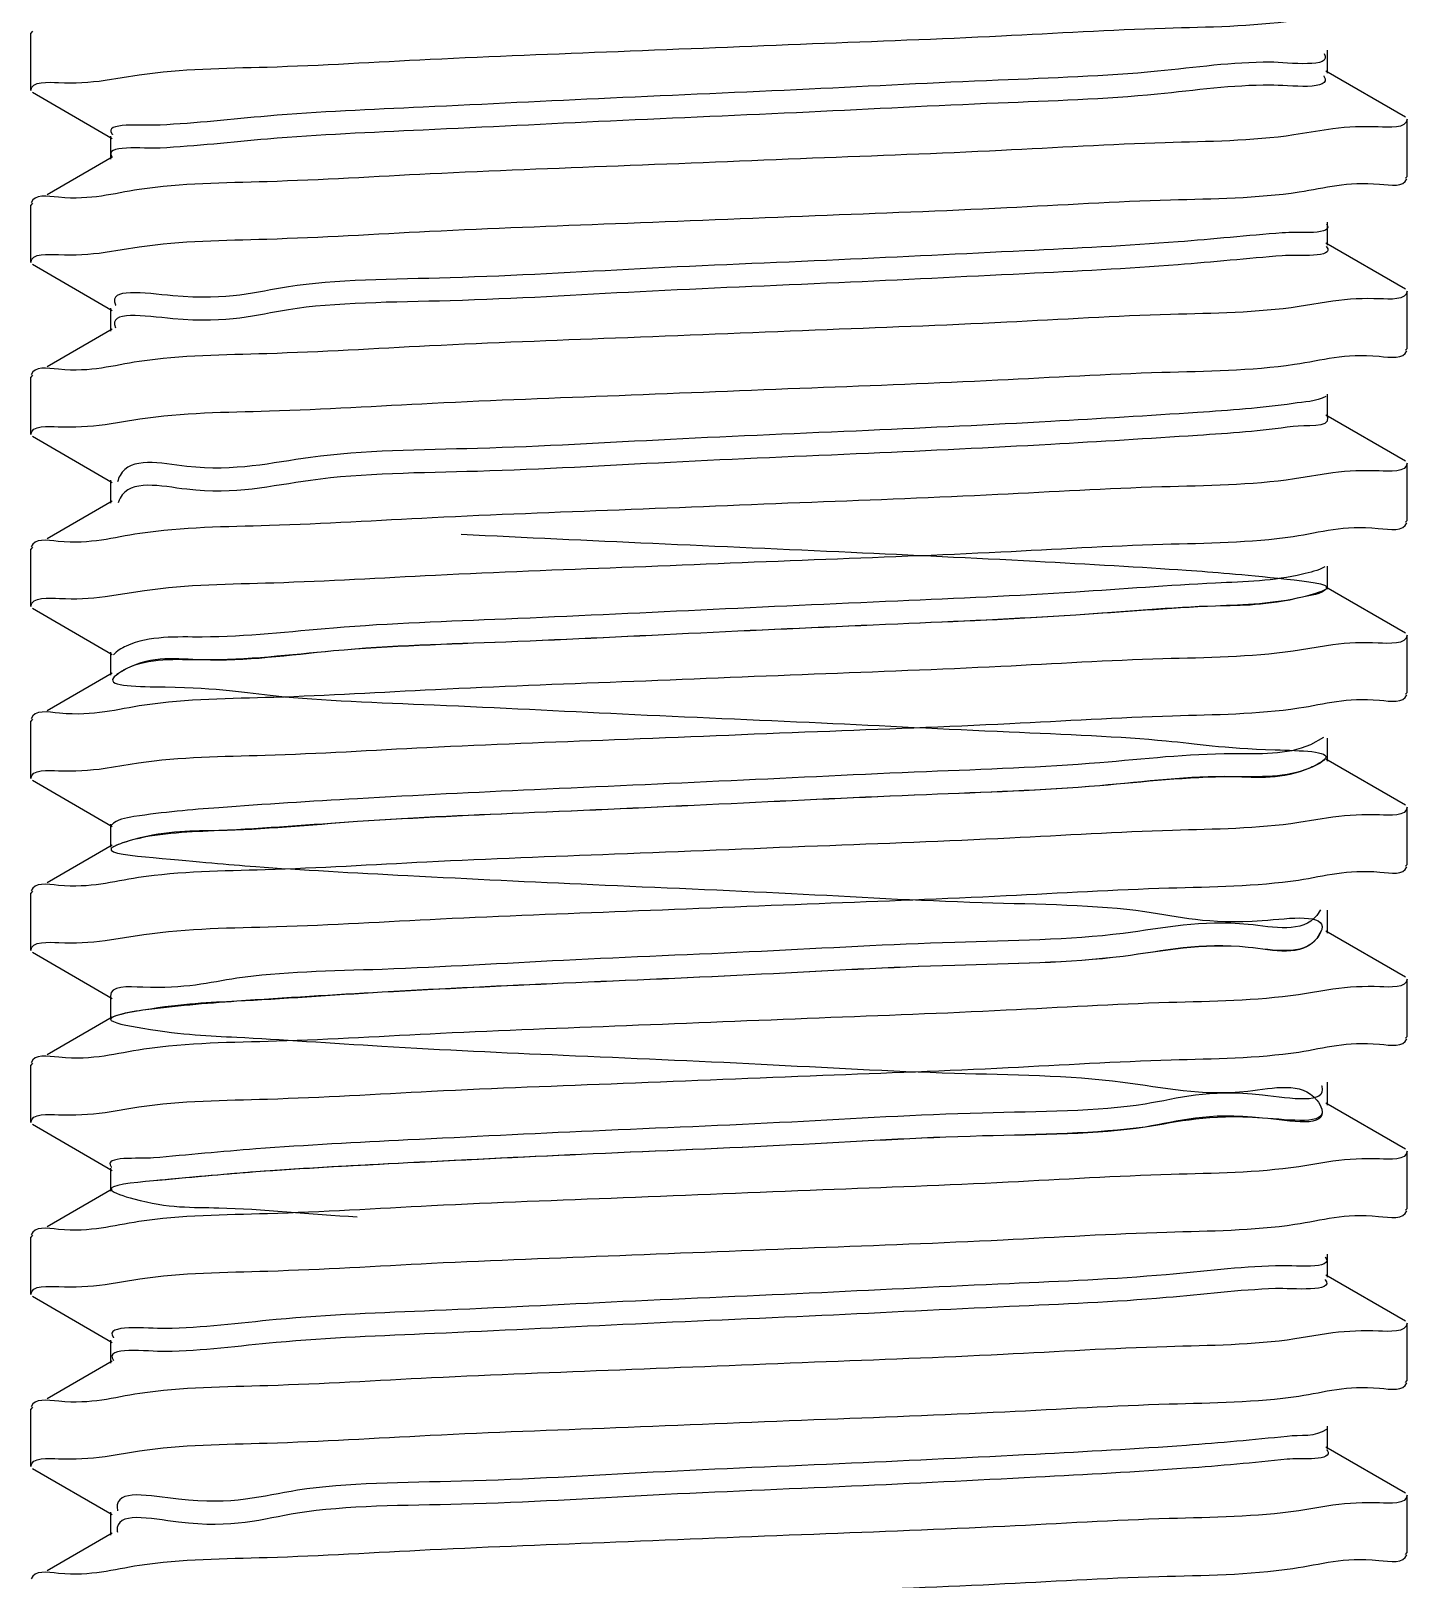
# Model space of a CAD drawing. Header units: millimetres. Extents: x 3804182 to 7463862, y 18008854 to 19247705.
# Drawn here: x 4749488.9 to 4749558.7, y 19097306.7 to 19097385.2 of the extents above; entities that cross this region are included whole.
import ezdxf

# ---------------------------------------------------------------- set-up
doc = ezdxf.new("R2010")
doc.units = ezdxf.units.MM
doc.header["$LTSCALE"] = 1000
doc.header["$MEASUREMENT"] = 0
doc.layers.add('02___PRT_ALL_AXES', color=7, linetype='Continuous')

# ---------------------------------------------------------------- blocks, each defined once
blk = doc.blocks.new('抗震大样1')
at = {"color": 133, "linetype": 'Continuous'}
for p, q in [((2274.636346202344, -3099.133683304302), (2274.518388000317, -3099.270159146748)), ((2368.461458018515, -3102.178052660543), (2368.461458018515, -3100.516399227316)), ((2279.889914712403, -3102.695643249666), (2282.367382578086, -3102.296099603409)), ((2374.099636197556, -3105.364883703878), (2368.328203757294, -3102.023811724037)), ((2274.636397464201, -3103.560798233142), (2280.407731038053, -3106.901813030476)), ((2280.274524339009, -3106.747599627124), (2280.274524339009, -3108.409253060119)), ((2368.837333081756, -3106.209678700659), (2366.026644877158, -3106.654567217687)), ((2280.407778643072, -3108.255012123846), (2275.683763256762, -3110.989892581245)), ((2374.099584935233, -3109.791998634348), (2374.217594399583, -3109.655493140919)), ((2274.636346202344, -3111.596084105317), (2274.518388000317, -3111.73255994753)), ((2368.461458018515, -3114.640453461325), (2368.461458018515, -3112.97880002833)), ((2374.099636197556, -3117.827284504892), (2368.328203757294, -3114.48621251341)), ((2279.889815595001, -3115.157812005142), (2282.363952928223, -3114.758753758855)), ((2274.636397464201, -3116.023199033923), (2280.407731038053, -3119.36421383149)), ((2368.847109131049, -3118.694252566434), (2366.399967100937, -3119.089634234319)), ((2280.274524339009, -3119.210000428138), (2280.274524339009, -3120.871653861133)), ((2280.407778643072, -3120.717412914615), (2275.683763256762, -3123.452293382026)), ((2374.099584935233, -3122.254399435362), (2374.217594399583, -3122.1178939417)), ((2274.636346202344, -3124.058484906098), (2274.518388000317, -3124.194960748311)), ((2368.461458018515, -3127.102854262106), (2368.461458018515, -3125.441200817702)), ((2374.099636197556, -3130.289685305906), (2368.328203757294, -3126.948613314191)), ((2279.889444796368, -3127.622240518453), (2282.396667519584, -3127.218739716569)), ((2274.636397464201, -3128.485599834938), (2280.407731038053, -3131.82661462226)), ((2368.839820288587, -3131.136404082179), (2366.068120617419, -3131.576360518346)), ((2280.274524339009, -3131.672401218908), (2280.274524339009, -3133.334054662148)), ((2280.407778643072, -3133.179813715629), (2275.683763256762, -3135.91469418304)), ((2280.908786308486, -3133.120249917731), (2280.834034167696, -3133.317053621868)), ((2280.92872722866, -3133.076191767817), (2280.908786308486, -3133.120249917731)), ((2374.099584935233, -3134.716800236143), (2374.217594399583, -3134.580294742947)), ((2274.636346202344, -3136.520885706879), (2274.518388000317, -3136.657361539546)), ((2368.461458018515, -3139.565255062887), (2368.461458018515, -3137.903601618484)), ((2279.898903716821, -3140.104525032453), (2282.732565778773, -3139.656605708646)), ((2374.099636197556, -3142.752086106921), (2368.328203757294, -3139.411014115205)), ((2274.636397464201, -3140.948000635719), (2280.407731038053, -3144.289015423041)), ((2368.836414479651, -3143.593390099704), (2365.967299757525, -3144.046061956091)), ((2280.274524339009, -3144.134802019922), (2280.274524339009, -3145.796455462696)), ((2280.407778643072, -3145.642214516411), (2275.683763256762, -3148.377094983822)), ((2280.805276845582, -3145.712729522726), (2280.611187542789, -3145.866807258455)), ((2280.867439841386, -3145.669344336027), (2280.805276845582, -3145.712729522726)), ((2374.099584935233, -3147.179201036924), (2374.217594399583, -3147.042695543729)), ((2274.636346202344, -3148.983286507661), (2274.518388000317, -3149.119762340095)), ((2368.159013580997, -3150.310656483984), (2367.212728614453, -3150.839169167913)), ((2368.461458018515, -3152.027655863902), (2368.461458018515, -3150.366002419498)), ((2279.888060015626, -3152.541000799974), (2282.302697653417, -3152.150490181986)), ((2374.099636197556, -3155.214486907702), (2368.328203757294, -3151.873414915986)), ((2274.636397464201, -3153.410401436733), (2280.407731038053, -3156.751416223822)), ((2368.846238381695, -3156.080354456557), (2366.376619916409, -3156.47856329917)), ((2280.274524339009, -3156.597202820703), (2280.274524339009, -3158.25885626371)), ((2280.407778643072, -3158.104615317192), (2275.683763256762, -3160.839495773194)), ((2280.681279575452, -3158.131638454273), (2280.482743391767, -3158.231685196515)), ((2374.099584935233, -3159.641601837706), (2374.217594399583, -3159.50509634451)), ((2274.636346202344, -3161.445687308675), (2274.518388000317, -3161.582163140876)), ((2367.939805310685, -3162.791454320541), (2367.678829594515, -3163.202661998803)), ((2368.461458018515, -3164.490056664683), (2368.461458018515, -3162.828403220279)), ((2279.896906699985, -3165.027581239119), (2282.694297317415, -3164.584179151105)), ((2368.000455867499, -3164.314724765951), (2367.678829594515, -3164.864315431798)), ((2374.099636197556, -3167.676887708483), (2368.328203757294, -3164.335815717001)), ((2274.636397464201, -3165.872802237514), (2280.407731038053, -3169.213817024603)), ((2368.847134678625, -3168.541577551281), (2366.361209657975, -3168.942102495581)), ((2280.274524339009, -3169.059603621485), (2280.274524339009, -3170.721257064492)), ((2280.407778643072, -3170.567016117973), (2275.683763256762, -3173.301896574209)), ((2280.59455800429, -3170.502972913207), (2280.414219710976, -3170.579336863942)), ((2374.099584935233, -3172.104002638487), (2374.217594399583, -3171.967497145291)), ((2274.636346202344, -3173.908088109456), (2274.518388000317, -3174.04456394189)), ((2368.461458018515, -3176.95245746593), (2368.461458018515, -3175.29080402106)), ((2279.888947919011, -3177.468519207789), (2282.34128058143, -3177.072434034897)), ((2368.004091981798, -3177.129886155948), (2368.03725305805, -3177.227808314143)), ((2374.099636197556, -3180.139288509265), (2368.328203757294, -3176.798216517549)), ((2274.636397464201, -3178.335203038529), (2280.407731038053, -3181.676217825618)), ((2280.274524339009, -3181.522004422266), (2280.274524339009, -3183.183657865506)), ((2368.846143794712, -3181.004640439525), (2366.372187495697, -3181.40369245247)), ((2280.407778643072, -3183.029416918755), (2275.683763256762, -3185.76429737499)), ((2374.099584935233, -3184.566403439501), (2374.217594399583, -3184.429897946073)), ((2274.636346202344, -3186.370488910703), (2274.518388000317, -3186.506964742905)), ((2368.461458018515, -3189.414858254837), (2368.461458018515, -3187.753204822075)), ((2279.890759706963, -3189.93438903382), (2282.397553306073, -3189.530678423587)), ((2374.099636197556, -3192.601689310279), (2368.328203757294, -3189.260617318796)), ((2274.636397464201, -3190.797603839077), (2280.407731038053, -3194.138618626399)), ((2280.274524339009, -3193.984405223047), (2280.274524339009, -3195.646058654645)), ((2368.839007197414, -3193.450732699595), (2366.099791401532, -3193.886062714038)), ((2280.407778643072, -3195.491817719769), (2275.683763256762, -3198.226698176237)), ((2374.099584935233, -3197.028804240515), (2374.217594399583, -3196.892298747087)), ((2274.636346202344, -3198.832889711484), (2274.518388000317, -3198.969365543686)), ((2368.461458018515, -3201.877259055851), (2368.461458018515, -3200.215605622856)), ((2279.890056328382, -3202.395170813194), (2282.372459595557, -3201.994931000983)), ((2374.099636197556, -3205.06409011106), (2368.328203757294, -3201.723018119344)), ((2274.636397464201, -3203.260004640324), (2280.407731038053, -3206.60101942718)), ((2280.274524339009, -3206.446806024062), (2280.274524339009, -3208.108459467068)), ((2368.846603240352, -3205.929332123371), (2366.373964841943, -3206.32836269727)), ((2280.407778643072, -3207.954218520783), (2275.683763256762, -3210.689098976785)), ((2280.76883682562, -3207.811185382539), (2280.77938159788, -3207.894709391054)), ((2374.099584935233, -3209.491205041064), (2374.217594399583, -3209.354699547868))]:
    blk.add_line(p, q, dxfattribs=at)
for points, start_tangent, end_tangent in [([(2282.367382577155, -3102.296099605272), (2291.621565651149, -3101.730244418606), (2303.430214911699, -3101.168452176964), (2317.058000939433, -3100.600600433303), (2331.148953006603, -3100.038047580281), (2344.823883258738, -3099.470009025652), (2356.696055158041, -3098.9091128828), (2366.026644878555, -3098.346300021512)], (0.9890794376608117, 0.1473833979679282), (0.9892603353209716, 0.1461642533612068)), ([(2368.203734825831, -3100.747863971861), (2364.29867534712, -3101.385197710712)], (0.5271914121296132, -0.8497465592615157), (-0.9999934555840524, 0.003617843151123165)), ([(2364.29867534712, -3101.385197710712), (2356.142853924073, -3102.035907896468), (2344.59768249793, -3102.686618022155), (2330.89465746982, -3103.33732816414), (2316.495448289905, -3103.988038338022), (2302.935984757729, -3104.638748463942), (2291.662622990087, -3105.289458637824), (2283.877865975723, -3105.940168777481)], (-0.9999934555785012, 0.003617844685510778), (-0.9987423976852682, -0.05013604557483409)), ([(2368.181760621723, -3102.376516181976), (2368.195184576791, -3102.396141013829), (2364.29867534712, -3103.046851155814)], (0.57868614602057, -0.8155503322320822), (-0.9999934555873952, 0.003617842227129901)), ([(2274.518388001248, -3103.424292741576), (2276.520477630664, -3102.86024989048)], (0, 1), (0.9993491367196988, -0.03607357672303423)), ([(2276.520477630664, -3102.86024989048), (2279.889914711937, -3102.695643249666)], (0.9993491366678743, -0.03607357815873997), (0.9908012805298922, 0.1353248776106079)), ([(2364.29867534712, -3103.046851155814), (2356.142853924073, -3103.697561327834), (2344.59768249793, -3104.348271469818), (2330.89465746982, -3104.998981597368), (2316.495448289905, -3105.649691769388), (2302.935984757729, -3106.300401909277), (2291.662622990087, -3106.951112080831), (2283.877865975723, -3107.60182222072)], (-0.9999934555785012, 0.003617844685510778), (-0.9987423976852682, -0.05013604557483409)), ([(2283.877865975723, -3105.940168777481), (2280.41209549224, -3106.590878907358), (2280.427424706984, -3106.608771014959)], (-0.9987423976278931, -0.05013604671778131), (0.6722174975948777, -0.7403537235182116)), ([(2374.217594399117, -3105.50135954842), (2372.133241542615, -3106.07695400808)], (0, -1), (-0.9991717303281168, 0.0406921775420909)), ([(2366.026644878555, -3106.654567218153), (2356.696055158041, -3107.217380079441), (2344.823883258738, -3107.778276232537), (2331.148953006603, -3108.346314786933), (2317.058000939433, -3108.908867642051), (2303.430214911699, -3109.476719383616), (2291.621565651149, -3110.038511611288), (2282.367382577155, -3110.604366800049)], (-0.9892603353209716, -0.1461642533612068), (-0.9890794376608117, -0.1473833979679282)), ([(2372.133241542615, -3106.07695400808), (2368.83733308129, -3106.209678701824)], (-0.9991717303612814, 0.04069217672775727), (-0.9922161107991792, -0.124527866241059)), ([(2283.877865975723, -3107.60182222072), (2280.411618892569, -3108.251938266214)], (-0.9987423975907235, -0.05013604745822397), (0.6248945611698136, -0.7807091567417319)), ([(2366.399967102334, -3110.781367040938), (2372.229036649689, -3110.217613715446), (2374.192816656083, -3109.82240760955)], (0.9890415357767256, 0.1476375308260614), (0.3100877724564174, 0.9507079327390812)), ([(2282.367382577155, -3110.604366800049), (2276.520477630664, -3111.168517087121), (2274.542911261786, -3111.5658983842)], (-0.989079437735844, -0.1473833974643917), (-0.3074221147466658, -0.9515732464527824)), ([(2282.363952927757, -3114.758753759321), (2291.611542681698, -3114.193174250191), (2303.401906523854, -3113.63209427218), (2316.860235226806, -3113.070958478143), (2331.333075174596, -3112.493051741738), (2345.211382377893, -3111.915469891625), (2357.084040188696, -3111.351143926382), (2366.399967102334, -3110.781367040938)], (0.9890811871329934, 0.1473716569072512), (0.989041535802673, 0.1476375306522364)), ([(2368.378350961953, -3113.093398654368), (2365.1812687614, -3113.748690581648)], (0.6202464514556614, -0.7844069986025496), (-0.9970083261731301, -0.07729422709008574)), ([(2365.1812687614, -3113.748690581648), (2357.627198598813, -3114.399400723632), (2346.525446954649, -3115.050110897748), (2333.060211549513, -3115.700821027625), (2318.667797458358, -3116.351531167282), (2304.883409606293, -3117.002241337206), (2293.177396317013, -3117.652951477095), (2284.798410477582, -3118.30366164865), (2280.640218829736, -3118.954371778527), (2280.665981932543, -3119.008386985399)], (-0.9970083261675488, -0.07729422716207827), (0.4578730651734792, -0.8890175792348782)), ([(2274.518388001248, -3115.886693541659), (2276.519537637476, -3115.322784035234)], (0, 1), (0.9993510758413143, -0.03601981697354722)), ([(2276.519537637476, -3115.322784035234), (2279.889815595467, -3115.157812005142)], (0.9993510756842575, -0.03601982133100457), (0.9907857928478658, 0.1354382246296297)), ([(2365.1812687614, -3115.410344027448), (2357.627198598813, -3116.061054167105), (2346.525446954649, -3116.711764343083), (2333.060211549513, -3117.362474468537), (2318.667797458358, -3118.013184608426), (2304.883409606293, -3118.663894780679), (2293.177396317013, -3119.314604922198), (2284.798410477582, -3119.965315094218), (2280.640218829736, -3120.616025222)], (-0.9970083261705531, -0.07729422712332545), (0.4001342466415754, -0.9164565372479916)), ([(2368.361398567446, -3114.735613902798), (2368.381882475689, -3114.759633855196), (2365.1812687614, -3115.410344027448)], (0.6891451184247398, -0.724623354406516), (-0.9970083262684535, -0.07729422586052036)), ([(2374.217594399117, -3117.963760350365), (2372.229036649689, -3118.525880916277)], (0, -1), (-0.9993728481374577, 0.0354105973633035)), ([(2366.399967102334, -3119.08963423362), (2357.084040188696, -3119.659411134664), (2345.211382377893, -3120.223737088265), (2331.333075174596, -3120.801318938378), (2316.860235226806, -3121.379225684796), (2303.401906523854, -3121.940361478832), (2291.611542681698, -3122.501441444736), (2282.363952927757, -3123.067020955961)], (-0.989041535802673, -0.1476375306522364), (-0.9890811871329934, -0.1473716569072512)), ([(2372.229036649689, -3118.525880916277), (2368.847109131515, -3118.694252568064)], (-0.999372847790163, 0.03541060716480103), (-0.9906613492477213, -0.1363454843648456)), ([(2366.068120617885, -3123.26809332124), (2372.196714336518, -3122.684595577186), (2374.193455560133, -3122.284269531025)], (0.9892110040792422, 0.1464977454042815), (0.3032234057367877, 0.9529194961870513)), ([(2282.363952927757, -3123.067020955961), (2276.519537637476, -3123.63105123397), (2274.542928129435, -3124.028284935514)], (-0.9890811868355203, -0.1473716589037346), (-0.3076035728521292, -0.9515146041804114)), ([(2282.39666752005, -3127.218739720294), (2291.797333525028, -3126.645789189031), (2303.584383779671, -3126.08649978647), (2317.128752563149, -3125.522556449985), (2331.098996101879, -3124.964855421567), (2344.570415806491, -3124.40585600771), (2356.443661177997, -3123.847070211312), (2366.068120617885, -3123.26809332124)], (0.9891203044717902, 0.1471088824022307), (0.989211003926925, 0.1464977464327879)), ([(2368.333838628605, -3125.605825942475), (2365.962393931579, -3126.112183415098)], (-0.881143102037092, -0.4728496946519591), (-0.989294438803594, -0.1459332496461377)), ([(2365.962393931579, -3126.112183415098), (2359.028855701443, -3126.762893595267), (2348.398124483414, -3127.413603724912), (2335.204155416694, -3128.064313910902), (2320.854318199679, -3128.715024040546), (2306.879276219755, -3129.36573417834), (2294.769714359194, -3130.016444348497), (2285.817331130616, -3130.667154478142), (2280.977056252304, -3131.317864662036), (2280.795023364946, -3131.794947331073)], (-0.9892944391223218, -0.1459332474854537), (-0.2291735635762952, -0.9733855750717401)), ([(2274.518388001248, -3128.349094341509), (2276.486942807678, -3127.789827075554)], (0, 1), (0.9993919817028972, -0.03486641518648335)), ([(2276.486942807678, -3127.789827075554), (2279.889444794506, -3127.622240517056)], (0.9993919815487539, -0.03486641960476058), (0.9908410776252681, 0.1350331769988319)), ([(2365.962393931579, -3127.773836856242), (2359.028855701443, -3128.424547028495), (2348.398124483414, -3129.075257170014), (2335.204155416694, -3129.725967342034), (2320.854318199679, -3130.376677481923), (2306.879276219755, -3131.027387611568), (2294.769714359194, -3131.678097783821), (2285.817331130616, -3132.328807923477), (2280.977056252304, -3132.979518093634), (2280.928727228194, -3133.076191769447)], (-0.989294439161068, -0.145933247222791), (-0.4229438062699359, -0.906155911936737)), ([(2368.454136982094, -3127.105897126021), (2368.459154922981, -3127.123126726365), (2365.962393931579, -3127.773836856242)], (0.3837993004770601, -0.9234165349144012), (-0.9892944390059842, -0.1459332482741165)), ([(2372.196714336518, -3130.992862773826), (2368.839820289519, -3131.13640408311)], (-0.9992721332767248, 0.03814713169536929), (-0.9919328950219732, -0.1267640791917296)), ([(2374.217594399117, -3130.426161136245), (2372.196714336518, -3130.992862773826)], (0, -1), (-0.9992721331758386, 0.03814713433810415)), ([(2366.068120617885, -3131.576360522071), (2356.443661177997, -3132.155337407952), (2344.570415806491, -3132.714123218087), (2331.098996101879, -3133.273122618208), (2317.128752563149, -3133.830823658733), (2303.584383779671, -3134.39476698311), (2291.797333525028, -3134.954056395683), (2282.39666752005, -3135.527006926946)], (-0.989211003926925, -0.1464977464327879), (-0.9891203044717902, -0.1471088824022307)), ([(2365.967299758922, -3135.737794761779), (2372.136918988079, -3135.155377625255), (2374.194419901818, -3134.745834020898)], (0.9892848751516987, 0.1459980677820369), (0.2927388173370859, 0.956192441312984)), ([(2282.39666752005, -3135.527006926946), (2276.486942807678, -3136.098094276153), (2274.543474149425, -3136.490228117676)], (-0.9891203043491342, -0.1471088832269365), (-0.3134682580823761, -0.9495986790085593)), ([(2305.695987548213, -3135.582358676707), (2319.562703056727, -3136.233068846865), (2333.941987392493, -3136.883778976509), (2347.300036009867, -3137.534489118261), (2358.211977316067, -3138.185199290281), (2365.513860162348, -3138.835909419926), (2368.426809804048, -3139.486619600095), (2366.640108843334, -3140.13732972974), (2360.34434036864, -3140.788039869629), (2350.211059298832, -3141.438750041649), (2337.321158892475, -3142.089460171293), (2323.049574504141, -3142.740170353092), (2308.918622532859, -3143.390880482737), (2296.435618390795, -3144.041590622626), (2286.932094836608, -3144.692300794879), (2281.421770375688, -3145.343010936631), (2280.492418409791, -3145.993721094681), (2284.243170640897, -3146.6444312362), (2292.273943210952, -3147.295141366078), (2303.728112482931, -3147.945851550205), (2317.383889105637, -3148.596561677754), (2331.784643493593, -3149.247271850007), (2345.394280985463, -3149.897981989663), (2356.761093564332, -3150.548692119541), (2364.672610057984, -3151.199402301107), (2368.284927529749, -3151.850112430984), (2367.212728616316, -3152.500822600909), (2361.570382219739, -3153.151532740798), (2351.959744205233, -3153.802242870443), (2339.405958737247, -3154.452953056665), (2325.248108585831, -3155.103663184447), (2310.996378376614, -3155.754373356467), (2298.170966702979, -3156.405083486112), (2288.139930073638, -3157.055793626001), (2281.973255626392, -3157.706503798021), (2280.328727934044, -3158.35721393791), (2283.381765011232, -3159.007924107835), (2290.806706550531, -3159.658634247724), (2301.811551436316, -3160.309344377369), (2315.222438725177, -3160.960054548923), (2329.608860605862, -3161.610764688812), (2343.43625130225, -3162.261474861065), (2355.229675495531, -3162.912185002817), (2363.731156311464, -3163.562895132462), (2368.033860790543, -3164.213605304481), (2367.67882959405, -3164.864315432264), (2362.703933033627, -3165.515025616391), (2353.639831654727, -3166.16573574394), (2341.4533717921, -3166.816445883829), (2327.444454560522, -3167.467156055849), (2313.107378217857, -3168.117866185727), (2299.971444971394, -3168.768576367293), (2289.437833991367, -3169.41928649717), (2282.630140793975, -3170.069996636827), (2280.274526045192, -3170.720706809079), (2282.622257621959, -3171.371416936629), (2289.422908484004, -3172.022127108881), (2299.951069198083, -3172.672837250633), (2313.083725620061, -3173.323547388194), (2327.4200481507, -3173.97425756231), (2341.430814889725, -3174.624967692187), (2353.621530365665, -3175.275677864207), (2362.691839522682, -3175.926388004096), (2367.67423387384, -3176.577098133741), (2368.037253059447, -3177.22780831554), (2363.742174692452, -3177.878518443555), (2355.247144662309, -3178.529228615109), (2343.458307919558, -3179.179938754998), (2329.633151987102, -3179.830648884643), (2315.246373678558, -3180.481359069003), (2301.832576876506, -3181.132069198648), (2290.822579783853, -3181.782779370667), (2283.390792900231, -3182.433489500545), (2280.329947464634, -3183.084199640201), (2281.966536688618, -3183.734909810126), (2288.125989425462, -3184.385619950015), (2298.151291314047, -3185.036330122035)], (0.9987694757593311, -0.04959369205283205), (0.9984386920833007, -0.05585855485946795)), ([(2282.732565778773, -3139.656605710741), (2292.106753415894, -3139.091984178638), (2303.819490712136, -3138.538620963925), (2317.333850945812, -3137.976711712545), (2331.272783157881, -3137.420275816927), (2344.798768611159, -3136.858307082905), (2356.525304275565, -3136.305223532487), (2365.967299758922, -3135.737794761779)], (0.9892802895535029, 0.1460291364794628), (0.989284875259817, 0.1459980670494245)), ([(2368.269556073938, -3137.953316051746), (2366.640108843334, -3138.475676296512)], (-0.8718797699444244, -0.4897199881173502), (-0.9716095914054586, -0.2365899446065233)), ([(2366.640108843334, -3138.475676296512), (2360.34434036864, -3139.126386426156), (2350.211059298832, -3139.777096608188), (2337.321158892475, -3140.427806737833), (2323.049574504141, -3141.078516912181), (2308.918622532859, -3141.72922703973), (2296.435618390795, -3142.379937179387), (2286.932094836608, -3143.030647351639), (2281.421770375688, -3143.681357491296), (2280.504089656286, -3144.316835575271)], (-0.9716095887178869, -0.2365899556436383), (-0.6213203651134154, -0.7835566373245346)), ([(2274.518388001248, -3140.811495143687), (2276.597420202568, -3140.236640983261)], (0, 1), (0.9991755294807239, -0.04059878430341714)), ([(2276.597420202568, -3140.236640983261), (2279.898903717287, -3140.104525031522)], (0.9991755295606913, -0.04059878233534062), (0.9922811356972637, 0.124008659936912)), ([(2366.640108843334, -3140.13732972974), (2360.34434036864, -3140.788039869629), (2350.211059298832, -3141.438750041649), (2337.321158892475, -3142.089460171293), (2323.049574504141, -3142.740170353092), (2308.918622532859, -3143.390880482737), (2296.435618390795, -3144.041590622626), (2286.932094836608, -3144.692300794879), (2281.421770375688, -3145.343010936631), (2280.867439841852, -3145.66934433626)], (-0.9716095887218084, -0.2365899556275338), (-0.8262162446364049, -0.5633531016147126)), ([(2368.405661566183, -3139.51520930836), (2366.640108843334, -3140.13732972974)], (-0.6677029697040339, -0.7444277965312781), (-0.9716095904892166, -0.2365899483692765)), ([(2372.136918988079, -3143.463644831907), (2368.836414480116, -3143.593390102731)], (-0.999166411385818, 0.04082257167776999), (-0.9924108846496392, -0.1229659954171093)), ([(2374.217594399117, -3142.888561940286), (2372.136918988079, -3143.463644831907)], (0, -1), (-0.9991664113505541, 0.04082257254088083)), ([(2365.967299758922, -3144.046061958419), (2356.525304275565, -3144.613490729127), (2344.798768611159, -3145.166574279545), (2331.272783157881, -3145.728543025674), (2317.333850945812, -3146.284978913143), (2303.819490712136, -3146.846888174769), (2292.106753415894, -3147.400251383195), (2282.732565778773, -3147.964872909477)], (-0.989284875259817, -0.1459980670494245), (-0.9892802895535029, -0.1460291364794628)), ([(2366.376619916409, -3148.170296106255), (2372.215166330803, -3147.606786390767), (2374.193055685144, -3147.209408863913)], (0.989121060643075, 0.1471037980213917), (0.3075187410075328, 0.9515420242580682)), ([(2282.732565778773, -3147.964872909477), (2276.597420202568, -3148.54490818223), (2274.541581775993, -3148.954244632274)], (-0.9892802893625771, -0.1460291377728969), (-0.2930129830408859, -0.9561084623459212)), ([(2282.302697653417, -3152.150490181986), (2291.477609592024, -3151.5874572373), (2303.204474554863, -3151.027964152861), (2316.808006178122, -3150.460263166344), (2331.516084905714, -3149.872898331378), (2345.450625536498, -3149.292180284625), (2357.233169597108, -3148.730468386784), (2366.376619916409, -3148.170296106255)], (0.9890790929423025, 0.1473857113306176), (0.9891210607961362, 0.1471037969922144)), ([(2367.212728616316, -3150.839169170009), (2361.570382219739, -3151.489879299654), (2351.959744205233, -3152.140589427203), (2339.405958737247, -3152.791299611097), (2325.248108585831, -3153.442009739112), (2310.996378376614, -3154.092719925102), (2298.170966702979, -3154.743430050556), (2288.139930073638, -3155.394140180433), (2281.973255626392, -3156.044850362698), (2280.350538296625, -3156.668640093179)], (-0.9139400360847075, -0.4058492459540658), (-0.6848293580710694, -0.7287034721503439)), ([(2274.518388001248, -3153.273895943537), (2276.503532005474, -3152.712261315202)], (0, 1), (0.9993838520189987, -0.0350986655539539)), ([(2276.503532005474, -3152.712261315202), (2279.888060016558, -3152.54100080207)], (0.9993838518375238, -0.03509867072118744), (0.9905173488649968, 0.1373877054086659)), ([(2367.212728616316, -3152.500822600909), (2361.570382219739, -3153.151532740798), (2351.959744205233, -3153.802242870443), (2339.405958737247, -3154.452953056665), (2325.248108585831, -3155.103663184447), (2310.996378376614, -3155.754373356467), (2298.170966702979, -3156.405083486112), (2288.139930073638, -3157.055793626001), (2281.973255626392, -3157.706503798021), (2280.681279574521, -3158.131638454273)], (-0.9139400360449171, -0.4058492460436702), (-0.9136495188347983, -0.4065028372999897)), ([(2368.272249366622, -3151.865536061116), (2367.212728616316, -3152.500822600909)], (-0.6506546681180412, -0.7593737570236424), (-0.9139400341494708, -0.4058492503120641)), ([(2372.215166330803, -3155.915053587407), (2368.846238381695, -3156.080354458885)], (-0.999350718612934, 0.03602972672409033), (-0.9907621807645697, -0.1356108445760669)), ([(2374.217594399117, -3155.350962740369), (2372.215166330803, -3155.915053587407)], (0, -1), (-0.9993507189205717, 0.03602971819119126)), ([(2366.376619916409, -3156.478563298937), (2357.233169597108, -3157.038735583425), (2345.450625536498, -3157.600447477307), (2331.516084905714, -3158.181165528018), (2316.808006178122, -3158.768530362984), (2303.204474554863, -3159.336231349502), (2291.477609592024, -3159.895724438131), (2282.302697653417, -3160.458757393062)], (-0.9891210607961362, -0.1471037969922144), (-0.9890790929423025, -0.1473857113306176)), ([(2282.302697653417, -3160.458757393062), (2276.503532005474, -3161.020528511843), (2274.543218667153, -3161.415243526688)], (-0.98907909267434, -0.147385713128866), (-0.3107229786028904, -0.9505005158168762)), ([(2282.694297316018, -3164.584179152502), (2292.31559272157, -3164.005911162356), (2304.188048640732, -3163.447356292279), (2317.655583982822, -3162.888588482281), (2331.632333058398, -3162.330624653026), (2345.180590070784, -3161.766421654029), (2356.961448011454, -3161.2072029009), (2366.361209657975, -3160.633835300803)], (0.9892212741014358, 0.1464283813511982), (0.9891067269849786, 0.1472001448133225)), ([(2366.361209657975, -3160.633835300803), (2372.254072367679, -3160.063643446891), (2374.192395511549, -3159.672362125246)], (0.9891067267442649, 0.1472001464307914), (0.314601759508515, 0.9492237528181363)), ([(2367.67882959405, -3163.202661998803), (2362.703933033627, -3163.853372172918), (2353.639831654727, -3164.504082310712), (2341.4533717921, -3165.15479244059), (2327.444454560522, -3165.805502610514), (2313.107378217857, -3166.456212752266), (2299.971444971394, -3167.106922924286), (2289.437833991367, -3167.75763305393), (2282.630140793975, -3168.40834319382), (2280.274530819152, -3169.059603545582)], (-0.6172016067000541, -0.7868050436333462), (0.01280788254792112, -0.9999179757083272)), ([(2274.518388001248, -3165.736296745716), (2276.548874752596, -3165.168240490602)], (0, 1), (0.9992534569311475, -0.03863326042610776)), ([(2276.548874752596, -3165.168240490602), (2279.89690669952, -3165.027581239352)], (0.9992534570442466, -0.03863325750078647), (0.9920462495358737, 0.1258739003201503)), ([(2367.67882959405, -3164.864315432264), (2362.703933033627, -3165.515025616391), (2353.639831654727, -3166.16573574394), (2341.4533717921, -3166.816445883829), (2327.444454560522, -3167.467156055849), (2313.107378217857, -3168.117866185727), (2299.971444971394, -3168.768576367293), (2289.437833991367, -3169.41928649717), (2282.630140793975, -3170.069996636827), (2280.594558004756, -3170.502972914372)], (-0.6172016066230916, -0.7868050436937186), (-0.941518787695237, -0.3369604908841558)), ([(2372.254072367679, -3168.371910653543), (2368.847134679556, -3168.54157755035)], (-0.9994024372104444, 0.0345654234434357), (-0.9907508922846942, -0.1356932917910191)), ([(2374.217594399117, -3167.813363542315), (2372.254072367679, -3168.371910653543)], (0, -1), (-0.9994024373278404, 0.03456542004911782)), ([(2366.361209657975, -3168.942102495348), (2356.961448011454, -3169.515470095677), (2345.180590070784, -3170.074688848807), (2331.632333058398, -3170.638891849667), (2317.655583982822, -3171.196855681017), (2304.188048640732, -3171.755623498932), (2292.31559272157, -3172.314178371336), (2282.694297316018, -3172.892446361249)], (-0.9891067269849786, -0.1472001448133225), (-0.9892212741014358, -0.1464283813511982)), ([(2282.694297316018, -3172.892446361249), (2276.548874752596, -3173.476507687243), (2274.542347050738, -3173.87838094309)], (-0.989221273856704, -0.1464283830045257), (-0.3013456453357913, -0.9535149721095919)), ([(2366.372187496163, -3173.095425256295), (2372.215645511169, -3172.531520060962), (2374.19305040827, -3172.134214987978)], (0.9890775586978439, 0.1473960070026103), (0.3075762558086381, 0.951523434741751)), ([(2282.341280582361, -3177.072434034897), (2291.658269624226, -3176.502713093301), (2303.541897791903, -3175.937963201432), (2317.422721115407, -3175.360342804343), (2331.87964259414, -3174.783075434389), (2345.326225603465, -3174.222440666053), (2357.121018457692, -3173.661197059788), (2366.372187496163, -3173.095425256295)], (0.9890489976107577, 0.1475875344504252), (0.9890775584414864, 0.1473960087228569)), ([(2368.037253059447, -3175.5661548723), (2363.742174692452, -3176.216865012189), (2355.247144662309, -3176.867575174198), (2343.458307919558, -3177.518285314087), (2329.633151987102, -3178.168995443732), (2315.246373678558, -3178.819705623668), (2301.832576876506, -3179.470415753545), (2290.822579783853, -3180.121125925099), (2283.390792900231, -3180.771836064989)], (0.2739958931428076, -0.961730861801198), (-0.9958721155935677, -0.09076744671517248)), ([(2368.029225482605, -3175.539445334813), (2368.037253059447, -3175.5661548723)], (0.3011272186787792, -0.9535839754163148), (0.2739961932355305, -0.9617307763051145)), ([(2274.518388001248, -3178.198697545798), (2276.505988513585, -3177.636713186977)], (0, 1), (0.999373396265498, -0.03539512447730385)), ([(2276.505988513585, -3177.636713186977), (2279.888947917614, -3177.468519208953)], (0.9993733964040828, -0.03539512056439308), (0.9906784426010066, 0.1362212294968898)), ([(2368.037253059447, -3177.22780831554), (2363.742174692452, -3177.878518443555), (2355.247144662309, -3178.529228615109), (2343.458307919558, -3179.179938754998), (2329.633151987102, -3179.830648884643), (2315.246373678558, -3180.481359069003), (2301.832576876506, -3181.132069198648), (2290.822579783853, -3181.782779370667), (2283.390792900231, -3182.433489500545)], (0.2739958931428076, -0.961730861801198), (-0.9958721155935677, -0.09076744671517248)), ([(2283.390792900231, -3180.771836064989), (2280.329947464634, -3181.422546194633), (2280.351735562552, -3181.449333999539)], (-0.9958721152272979, -0.09076745073377165), (0.6853701535629194, -0.7281948589526984)), ([(2372.215645511169, -3180.839787267847), (2368.846143795643, -3181.004640441155)], (-0.999349929818884, 0.03605159873004194), (-0.9907875141878694, -0.1354256317298267)), ([(2374.217594399117, -3180.275764342397), (2372.215645511169, -3180.839787267847)], (0, -1), (-0.9993499300463783, 0.03605159242390003)), ([(2366.372187496163, -3181.403692454565), (2357.121018457692, -3181.969464268535), (2345.326225603465, -3182.530707862694), (2331.87964259414, -3183.091342633124), (2317.422721115407, -3183.668610010995), (2303.541897791903, -3184.246230400167), (2291.658269624226, -3184.810980299953), (2282.341280582361, -3185.3807012334)], (-0.9890775584414864, -0.1473960087228569), (-0.9890489976107577, -0.1475875344504252)), ([(2366.099791401997, -3185.577795519494), (2372.147425247822, -3185.003516829805), (2374.194222286809, -3184.59560982883)], (0.9892319123035039, 0.1463564951765136), (0.2948900499723646, 0.9555311917605288)), ([(2282.341280582361, -3185.3807012334), (2276.505988513585, -3185.944980383618), (2274.54316296475, -3186.340091458987)], (-0.9890489972976604, -0.1475875365486293), (-0.310127964617557, -0.9506948225178106)), ([(2282.397553307004, -3189.530678426148), (2291.681990845595, -3188.963863496203), (2303.541681490373, -3188.400373470504), (2317.181195425335, -3187.832451648545), (2331.281999726314, -3187.269508759258), (2344.950436360203, -3186.701289467979), (2356.821482452098, -3186.13935303688), (2366.099791401997, -3185.577795519494)], (0.9890824348683985, 0.1473632825190874), (0.9892319122784867, 0.1463564953456056)), ([(2364.682525890414, -3188.580357873347), (2356.777687290218, -3189.231068013003), (2345.415782532655, -3189.881778187118), (2331.808759361506, -3190.532488325145), (2317.4080469287, -3191.183198454557), (2303.74973537121, -3191.833908624714), (2292.290724749211, -3192.484618766466), (2284.253320728429, -3193.135328938486)], (-0.9994041683441053, -0.03451533422157825), (-0.999880318401685, -0.01547090407652622)), ([(2368.291522012092, -3187.935348672327), (2364.682525890414, -3188.580357873347)], (0.6053052624230127, -0.7959934291707488), (-0.9994041683388754, -0.03451533437301219)), ([(2368.274319578893, -3189.575790186878), (2368.287107823882, -3189.591301146895), (2364.682525890414, -3190.242011316819)], (0.6520226240664663, -0.7581995104888156), (-0.9994041683821355, -0.03451533312040248)), ([(2274.518388001248, -3190.661098345648), (2276.528333641123, -3190.095942420652)], (0, 1), (0.9993328829980449, -0.03652107554297788)), ([(2276.528333641123, -3190.095942420652), (2279.89075970836, -3189.934389034519)], (0.9993328828680039, -0.03652107910131878), (0.9909327129801148, 0.1343590649932848)), ([(2364.682525890414, -3190.242011316819), (2356.777687290218, -3190.892721446464), (2345.415782532655, -3191.543431628495), (2331.808759361506, -3192.194141758373), (2317.4080469287, -3192.844851888018), (2303.74973537121, -3193.495562070282), (2292.290724749211, -3194.146272199927), (2284.253320728429, -3194.796982381726)], (-0.9994041683441053, -0.03451533422157825), (-0.999880318401685, -0.01547090407652622)), ([(2284.253320728429, -3193.135328938486), (2280.494854391553, -3193.786039078375), (2280.506535611581, -3193.801359099802)], (-0.9998803183454346, -0.01547090771197617), (0.619392784648226, -0.7850812558746493)), ([(2374.217594399117, -3192.73816514248), (2372.147425247822, -3193.31178402435)], (0, -1), (-0.9992057687784153, 0.03984760519700663)), ([(2366.099791401997, -3193.886062716134), (2356.821482452098, -3194.447620235151), (2344.950436360203, -3195.00955666462), (2331.281999726314, -3195.577775970101), (2317.181195425335, -3196.140718855429), (2303.541681490373, -3196.708640679251), (2291.681990845595, -3197.272130704485), (2282.397553307004, -3197.838945610449)], (-0.9892319122784867, -0.1463564953456056), (-0.9890824348683985, -0.1473632825190874)), ([(2372.147425247822, -3193.31178402435), (2368.839007197879, -3193.450732701691)], (-0.9992057685445664, 0.0398476110609197), (-0.9919256654526413, -0.1268206379747986)), ([(2284.253320728429, -3194.796982381726), (2280.487015963066, -3195.436735359021)], (-0.9998803184084665, -0.0154709036382423), (0.5707900205038476, -0.82109606776139)), ([(2366.37396484334, -3198.020095501095), (2372.229853022378, -3197.454303128412), (2374.192811504006, -3197.059217727277)], (0.9890409970392302, 0.1476411398480981), (0.3101449163373869, 0.9506892924978568)), ([(2282.397553307004, -3197.838945610449), (2276.528333641123, -3198.404209627304), (2274.542771061417, -3198.802822464611)], (-0.9890824346770565, -0.14736328380335), (-0.3059129458292338, -0.9520594884638671)), ([(2282.372459596489, -3201.994931004243), (2291.630318244919, -3201.428988992469), (2303.434062758461, -3200.867489879485), (2316.887157209218, -3200.306680563837), (2331.245346975978, -3199.73338208627), (2345.086670262273, -3199.157734598732), (2356.988101469819, -3198.593003278598), (2366.37396484334, -3198.020095501095)], (0.9890812324407864, 0.1473713528248119), (0.9890409970626175, 0.1476411396914283)), ([(2365.522648810875, -3200.943850756856), (2358.227654267568, -3201.594560886733), (2347.320929018781, -3202.245271016378), (2333.965867802035, -3202.895981188398), (2319.587023681495, -3203.546691328287), (2305.718154130969, -3204.197401498212), (2293.838618858252, -3204.848111638101), (2285.215579997282, -3205.498821767746), (2280.768836826086, -3206.149531939533), (2280.797847055364, -3206.328044787515)], (-0.9944020606079186, -0.1056623956700088), (0.2213096918866397, -0.9752035788885522)), ([(2368.378308091778, -3200.436077956576), (2365.522648810875, -3200.943850756856)], (-0.7978996074784932, -0.6027903585705952), (-0.9944020604736098, -0.1056623969340061)), ([(2368.40672789095, -3201.926155125024), (2368.427772729658, -3201.954794018297), (2365.522648810875, -3202.605504188221)], (0.6662423460554779, -0.7457352990991462), (-0.9944020605749604, -0.1056623959801822)), ([(2274.518388001248, -3203.123499147361), (2276.521774968132, -3202.55927234469)], (0, 1), (0.9993464636571826, -0.03614755283395613)), ([(2276.521774968132, -3202.55927234469), (2279.890056328382, -3202.395170812961)], (0.9993464635775634, -0.03614755503513301), (0.990823094451045, 0.1351650676116276)), ([(2365.522648810875, -3202.605504188221), (2358.227654267568, -3203.256214319728), (2347.320929018781, -3203.906924459618), (2333.965867802035, -3204.557634629542), (2319.587023681495, -3205.208344769198), (2305.718154130969, -3205.859054941451), (2293.838618858252, -3206.509765083203), (2285.215579997282, -3207.160475213081), (2280.768836826086, -3207.811185385101)], (-0.9944020606054524, -0.1056623956932196), (0.08967241164871152, -0.9959713141396714)), ([(2374.217594399117, -3205.20056594233), (2372.229853022378, -3205.762570327148)], (0, -1), (-0.9993695460292858, 0.03550366839101745)), ([(2366.37396484334, -3206.32836269564), (2356.988101469819, -3206.901270487579), (2345.086670262273, -3207.466001807479), (2331.245346975978, -3208.04164928291), (2316.887157209218, -3208.614947758382), (2303.434062758461, -3209.175757080317), (2291.630318244919, -3209.737256199121), (2282.372459596489, -3210.303198198788)], (-0.9890409970626175, -0.1476411396914283), (-0.9890812324407864, -0.1473713528248119)), ([(2372.229853022378, -3205.762570327148), (2368.846603239886, -3205.929332124069)], (-0.9993695461164451, 0.03550366593762649), (-0.9907607029489081, -0.1356216409434194)), ([(2365.940297348425, -3210.514147978043), (2372.163849944249, -3209.926022435538), (2374.194016162306, -3209.520592371235)], (0.9892452517763197, 0.1462663045202346), (0.2971467983116163, 0.9548318073111913)), ([(2282.372459596489, -3210.303198198788), (2276.521774968132, -3210.867539539468), (2274.542887999211, -3211.26512439549)], (-0.9890812321637112, -0.1473713546843994), (-0.3071720416976785, -0.9516540005691564)), ([(2282.28408202529, -3214.463875309331), (2291.584419845603, -3213.893812740454), (2303.318736286834, -3213.334949791199), (2316.87866773596, -3212.769423035672), (2330.918803080451, -3212.208895152668), (2344.340134067927, -3211.652673029806), (2356.233577088919, -3211.094770521857), (2365.940297348425, -3210.514147978043)], (0.9890745720364081, 0.1474160471285147), (0.9892452519966657, 0.1462663030299657))]:
    blk.add_spline(points, degree=3, dxfattribs=dict(at, start_tangent=start_tangent, end_tangent=end_tangent))
at = {"layer": '02___PRT_ALL_AXES', "color": 133, "linetype": 'Continuous'}
for p, q in [((2274.518388000317, -3103.424292739946), (2274.518388000317, -3099.270159146748)), ((2374.217594399583, -3109.655493140919), (2374.217594399583, -3105.501359546324)), ((2274.518388000317, -3115.886693540728), (2274.518388000317, -3111.73255994753)), ((2374.217594399583, -3122.1178939417), (2374.217594399583, -3117.963760347338)), ((2274.518388000317, -3128.349094341509), (2274.518388000317, -3124.194960748311)), ((2374.217594399583, -3134.580294742947), (2374.217594399583, -3130.426161138341)), ((2274.518388000317, -3140.811495142523), (2274.518388000317, -3136.657361539546)), ((2374.217594399583, -3147.042695543729), (2374.217594399583, -3142.888561939122)), ((2274.518388000317, -3153.273895943305), (2274.518388000317, -3149.119762340095)), ((2374.217594399583, -3159.50509634451), (2374.217594399583, -3155.350962739903)), ((2274.518388000317, -3165.736296744086), (2274.518388000317, -3161.582163140876)), ((2374.217594399583, -3171.967497145291), (2374.217594399583, -3167.813363540685)), ((2274.518388000317, -3178.198697544867), (2274.518388000317, -3174.04456394189)), ((2374.217594399583, -3184.429897946073), (2374.217594399583, -3180.275764341466)), ((2274.518388000317, -3190.661098345881), (2274.518388000317, -3186.506964742905)), ((2374.217594399583, -3196.892298747087), (2374.217594399583, -3192.73816514248)), ((2274.518388000317, -3203.123499146663), (2274.518388000317, -3198.969365543686)), ((2374.217594399583, -3209.354699547868), (2374.217594399583, -3205.200565943262))]:
    blk.add_line(p, q, dxfattribs=at)

msp = doc.modelspace()

# ---------------------------------------------------------------- block references
at = {"xscale": 0.7, "yscale": 0.7, "zscale": 0.7}
msp.add_blockref('抗震大样1', (4747896.741483652, 19099554.59651554), dxfattribs=at)

doc.saveas('drawing.dxf')
